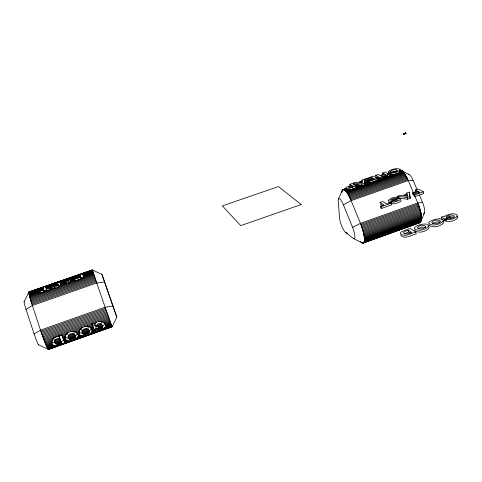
<?xml version="1.0" encoding="UTF-8"?>
<svg xmlns="http://www.w3.org/2000/svg" width="482" height="482" viewBox="0 0 482 482"><rect width="100%" height="100%" fill="white"/><g stroke="black" fill="none" stroke-linecap="round" stroke-linejoin="round"><path stroke-width="0.72" d="M360.391 241.669C369.26 247.712 361.482 225.588 360.434 223.305L417.749 202.916L422.569 202.524A9.423 2.922 70 0 1 423.359 213.948M96.37 281.916L32.017 304.413L29.245 294.731L28.92 292.05L29.438 292.219A17.647 1.332 70.8 0 0 32.017 304.413L32.372 305.498L26.046 309.408L34.089 333.881A10.17 0.85 70.9 0 0 38.855 344.865M364.729 184.817L364.802 180.81L364.404 179.25L361.916 180.117L361.952 180.979L357.728 182.449L355.957 182.19L353.378 183.088L353.782 184.648L362.163 185.715L364.729 184.817L364.332 183.238L364.404 179.25M405.549 132.984L405.663 132.622L405.44 132.851M405.832 133.418L405.639 132.616M405.627 132.502L405.898 133.448L405.555 133.345M362.85 243.133L419.207 222.877C424.672 218.509 419.25 208.429 417.749 202.916M78.283 336.008C77.451 328.465 64.148 330.875 65.191 338.237C67.1 343.762 76.536 339.979 78.283 336.008L80.283 335.291C84.097 337.099 94.104 334.279 91.562 328.814C87.676 322.572 75.56 329.086 80.283 335.291M68.083 336.508C68.649 332.502 75.855 332.652 75.403 337.038C74.192 339.991 67.576 340.997 68.083 336.508L74.246 334.303M429.173 224.66L429.149 225.172C433.029 228.576 440.602 226.329 443.783 222.756L443.783 222.238M405.838 133.363L405.754 133.086M82.085 331.508C82.645 327.507 89.851 327.658 89.321 332.062C88.11 335.008 81.506 336.014 82.085 331.508L88.212 329.314M46.905 291.092L45.76 286.103M94.418 330.242C97.876 332.243 104.034 329.76 105.691 326.206C105.582 320.657 96.352 319.753 94.454 324.717L93.695 323.536L91.905 324.175L93.857 329.381L99.208 327.471L98.774 326.145M44.085 292.074L42.97 287.073L44.495 291.978M414.683 229.884L414.634 230.402C418.346 233.854 426.992 231.728 429.257 227.48L428.48 226.57M51.845 341.364C52.677 336.966 58.232 336.388 61.576 334.99L64.919 342.798C61.901 343.895 50.887 349.414 51.845 341.364L45.477 343.642L40.512 330.14L105.136 307.233L110.691 322.982M403.934 134.068C403.886 133.514 403.796 134.484 403.536 134.117M81.078 328.218L81.217 329.79L82.235 331.098M58.804 286.808L57.954 284.193L51.821 285.296L50.146 284.983L51.423 284.139L92.369 269.908L101.973 274.457L116.825 317.078L112.131 326.73L48.562 349.498L38.693 344.907M97.087 329.284C108.781 331.429 99.238 316.981 95.876 327.139L98.702 326.127L99.208 327.471M73.499 276.463L71.264 278.469L69.89 282.717L67.016 283.723L63.708 281.096L61.178 280.747M58.918 335.635L61.654 342.961C55.117 347.751 51.122 339.057 59.527 338.039L58.828 335.623M403.717 134.255C403.428 134.002 403.759 133.803 403.741 134.062M346.287 189.269L346.492 189.89L347.185 190.125L348.998 190.071L356.903 187.546L356.493 185.974L352.396 183.431L349.908 184.299L350.312 185.853M53.864 337.701L53.743 338.798L54.599 340.425M77.289 333.068L76.59 334.821L74.981 336.4M58.153 282.301C56.448 282.127 54.496 283.151 52.887 283.886C55.032 284.217 57.816 282.289 60.262 282.771C62.473 286.567 53.11 290.285 50.941 286.706L53.665 285.76C54.809 287.037 57.099 285.898 58.105 284.898M91.152 328.115L90.441 329.869L88.821 331.453M104.618 323.308L103.889 325.061L102.262 326.645M416.972 189.378L413.134 180.382L408.266 180.599L407.844 179.629L350.727 199.668C349.384 197.62 345.371 186.016 342.063 190.914A16.466 4.031 70.6 0 1 350.727 199.668L351.143 200.651L343.413 204.874L352.613 227.42A9.538 2.283 70.2 0 1 354.915 236.144A9.538 2.283 70.2 0 1 353.342 238.427L345.486 232.36A9.327 2.181 70.3 0 1 339.533 217.701L338.231 201.259A9.393 2.235 70.6 0 1 339.665 198.723A9.393 2.235 70.6 0 1 343.413 204.874M67.143 283.627L65.775 279.849L67.866 281.193L68.577 283.163L67.902 281.181L69.059 278.71L70.191 281.856M67.305 332.67L67.275 334.761M403.946 134.104L403.717 133.779M424.401 212.966L420.834 221.654L364.139 242.012M405.862 133.502L405.422 132.568M388.697 173.056L388.823 173.954L390.016 173.538M338.388 199.036L342.19 190.517M388.727 201.735L388.643 202.301L389.366 202.717L391.444 202.675M24.124 301.672L28.974 291.935L53.815 283.302M404.537 133.906L404.747 133.484M391.065 172.815L393.535 171.459L396.566 171.206M404.796 134.074L404.808 133.478L404.717 133.996M404.934 133.954L404.717 133.58M66.377 334.147L61.871 335.755M80.41 329.146L73.915 331.459M404.085 233.969L408.646 231.95L410.423 233.113M432.523 223.564C434.619 222.082 437.614 221.316 440.048 222.401M69.733 277.975L70.715 277.433L71.149 278.626M418.045 228.781C420.135 227.311 423.13 226.504 425.552 227.631M404.549 133.556L404.573 133.906M34.089 333.881L40.548 330.248L32.336 305.389M352.613 227.42L360.434 223.305M457.02 216.279L457.9 217.659C455.291 220.955 450.049 222.015 446.019 221.244L445.591 219.406C449.628 220.166 454.863 219.111 457.478 215.822L456.605 214.442L453.809 213.803A6.609 2.223 -12.6 0 0 449.899 214.171L446.031 215.382L444.151 216.773L443.169 216.49L441.325 217.159L441.753 218.979L445.019 220.864L446.41 220.358M415.779 232.047C411.345 233.053 404.434 237.825 400.313 233.631L400.313 233.143A5.923 2.036 -13.5 0 1 401.886 231.565L410.092 228.396L415.779 232.047L416.231 233.897C411.803 234.909 404.874 239.681 400.771 235.463L400.771 234.975M364.458 239.349L421.407 218.912M364.452 239.994L421.352 219.575M364.416 240.59L421.268 220.178M364.35 241.127L421.154 220.726M364.259 241.603L421.003 221.22M363.988 242.368L420.623 222.015M362.548 243.085L420.394 222.316M363.127 243.115L420.135 222.557M408.194 230.119L404.416 231.565L403.398 232.752C405.489 235.27 409.278 233.21 411.755 232.432L408.194 230.119L408.646 231.95M441.325 217.159L444.591 219.027L450.158 217.02L450.586 218.852M445.591 219.406L448.381 218.4C450.393 218.617 453.454 218.292 454.406 216.291L454.297 215.996C451.977 214.104 448.447 215.177 446.169 216.629L446.23 217.509L449.152 216.454L450.158 217.02M45.121 342.774L52.183 340.256M62.226 336.671L65.63 335.454M75.361 331.978L79.657 330.447M89.345 326.989L92.52 325.856M102.919 322.145L109.541 319.783M362.627 229.51L419.93 209.055M93.857 329.381L92.785 326.061L95.454 325.109M55.225 340.159L59.732 338.551L61.654 342.961M62.57 337.539L65.281 336.569M68.48 335.43L73.198 333.743M76.391 332.604L79.301 331.562M82.488 330.423L87.182 328.748M90.357 327.615L92.845 326.73M96.105 325.561L100.762 323.898M103.925 322.771L109.854 320.657M362.922 230.541L420.214 210.08M45.477 343.642L45.826 344.461L51.773 342.334M54.719 341.28L60.063 339.37M62.901 338.358L65.172 337.551M77.15 333.267L79.181 332.544M91.104 328.284L93.153 327.549M95.864 326.585L101.78 324.47M104.654 323.44L110.149 321.482M363.199 231.553L420.467 211.092M45.826 344.461L46.158 345.226L51.869 343.184M54.701 342.172L60.383 340.141M63.22 339.129L65.239 338.406M68.119 337.376L74.831 334.978M77.698 333.954L79.241 333.399M82.103 332.375L88.79 329.989M91.64 328.971L93.448 328.326M98.804 326.41L102.341 325.145M105.184 324.133L110.432 322.253M363.446 232.547L420.69 212.086M46.158 345.226L46.471 345.937L52.11 343.919M54.954 342.901L60.69 340.852M63.522 339.84L65.45 339.153M68.281 338.141L75.258 335.647M78.078 334.635L79.44 334.153M82.259 333.14L89.206 330.658M92.008 329.658L93.725 329.043M99.075 327.127L102.744 325.82M105.54 324.82L110.691 322.976L112.119 326.736L48.327 349.342L46.471 345.937M46.772 346.588L52.466 344.552M55.37 343.515L63.528 340.647M63.805 340.497L65.823 339.78M68.691 338.75L75.403 336.352M78.265 335.327L79.801 334.779M82.651 333.755L89.339 331.369M92.183 330.351L102.865 326.531M105.697 325.513L110.932 323.645M363.675 233.523L420.888 213.056M47.055 347.185L52.942 345.076M55.918 344.009L61.244 342.106M64.07 341.093L66.323 340.292M69.209 339.256L75.403 337.038M83.157 334.267L89.321 332.062M92.189 331.038L102.841 327.224M105.691 326.206L111.155 324.247M47.32 347.709L53.586 345.467M56.984 344.25L61.497 342.636M64.317 341.63L66.986 340.672M70.113 339.557L74.981 337.81M78.096 336.695L80.934 335.683M84.043 334.568L88.893 332.833M91.996 331.724L94.864 330.694M97.804 329.646L102.395 328.001M105.486 326.892L111.354 324.796M363.868 234.469L421.057 214.002M47.561 348.173L54.484 345.696M64.546 342.093L67.866 340.907M77.656 337.4L81.795 335.918M91.538 332.435L95.593 330.983M105.022 327.609L111.535 325.272M47.79 348.57L55.822 345.69M64.751 342.497L69.101 340.937M76.813 338.177L83.012 335.96M90.688 333.207L96.707 331.056M104.16 328.387L111.691 325.687M364.037 235.379L421.196 214.918M47.989 348.896L71.469 340.491M74.788 339.298L85.356 335.514M88.664 334.333L98.955 330.646M102.13 329.507L111.824 326.037M48.17 349.155L111.932 326.314M364.181 236.258L421.298 215.797M112.113 326.651L48.327 349.342M364.296 237.102L421.376 216.641M364.374 237.897L421.419 217.448M364.428 238.644L421.425 218.207M41.645 333.478L106.281 310.522M42.03 334.586L106.661 311.619M42.422 335.689L107.046 312.716M42.82 336.779L107.426 313.794M43.211 337.852L107.799 314.86M361.229 225.347L418.557 204.934M43.609 338.9L108.167 315.903M361.608 226.383L418.936 205.959M43.995 339.918L108.528 316.921M361.97 227.426L419.292 206.995M44.38 340.907L68.854 332.182M70.715 331.52L82.88 327.182M84.73 326.519L96.617 322.283M98.34 321.669L108.878 317.915M362.307 228.474L419.623 208.025M44.754 341.865L53.092 338.888M87.911 326.465L92.183 324.94M94.147 324.241L94.846 323.994M101.503 321.621L109.215 318.867M380.069 202.434L382.75 201.488L386.672 203.91L390.36 202.609L391.264 203.163L391.691 204.856L381.593 208.435L380.708 207.869L380.28 206.175L383.967 204.868L380.069 202.434L380.497 204.109L382.726 205.513M397.813 197.379L397.536 196.264L400.301 195.288L402.325 195.602L406.862 193.999L406.681 193.035L409.357 192.089L410.278 198.271L407.525 199.247L398.686 198.042M415.448 189.938L418.093 189.004L423.329 191.812L423.732 193.505L415.171 196.536L414.207 195.999L413.803 194.312L419.677 192.228L418.472 191.577L413.393 193.372L412.514 192.884L417.581 191.095L415.448 189.938L415.852 191.613M399.307 199.006L398.891 197.325L396.3 198.241L393.77 198.325L390.83 199.735L392.607 199.765L398.295 198.427L400.428 198.602A3.549 1.109 -13.8 0 1 400.488 199.452C397.795 201.295 394.113 202.711 390.848 201.898L391.27 203.591C394.529 204.41 398.216 202.988 400.91 201.151A3.549 1.115 -13.7 0 0 400.843 200.295M406.995 194.716L403.844 195.825L407.242 196.343L406.995 194.716L407.404 196.397M390.848 201.898L393.457 200.976L395.674 200.874L398.005 199.795L396.831 199.578L390.281 201.072L388.944 201.03L388.173 200.355C390.812 197.885 395.3 196.554 398.891 197.325M380.28 206.175L381.166 206.736L391.264 203.163M397.536 196.264L407.109 197.548L409.869 196.572L409.357 192.089M413.803 194.312L414.761 194.842L423.329 191.812M105.516 308.323L40.88 331.248A17.75 1.344 70.9 0 0 48.742 349.197L48.562 349.498M41.259 332.363L105.895 309.42M346.805 192.378L403.669 172.514L407.838 179.629A16.298 4.934 70.5 0 0 399.909 169.821L408.995 174.442M347.233 193.005L404.139 173.122M31.673 303.353L96.008 280.873L92.46 270.095M347.673 193.686L404.615 173.779M348.112 194.415L405.091 174.49M32.372 305.498L96.737 282.976L104.54 281.922M348.552 195.192L405.561 175.243M348.998 196.017L406.031 176.05M349.438 196.879L406.495 176.888M349.872 197.777L406.953 177.774M350.306 198.711L407.404 178.683M351.143 200.651L408.266 180.599M31.565 291.483L42.199 287.784M50.001 285.079L53.544 283.844M62.051 280.886L76.945 275.716M86.157 272.511L88.29 271.77M28.884 292.472L42.868 287.615M45.676 286.639L50.206 285.061M53.195 284.043L62.738 280.711M71.939 277.512L79.916 274.74L79.855 274.258L81.422 278.897M81.307 279.108L80.199 275.776L80.645 277.24L74.511 279.373L74.993 280.946L83.928 277.831L82.687 273.776L92.484 270.372M65.775 279.849L69.059 278.71M28.908 292.791L42.904 287.923M45.712 286.947L50.574 285.26M55.906 283.404L63.214 280.867M65.95 279.915L68.926 278.879M71.589 277.957L79.916 274.74M82.765 274.071L92.574 270.667M28.95 293.177L42.964 288.302M45.778 287.326L51.61 285.302M59.015 282.729L63.708 281.096M66.414 280.156L68.625 279.385M71.264 278.469L74.794 277.24L74.704 276.873L75.15 278.108M82.868 274.433L92.683 271.023M29.022 293.628L43.055 288.754M45.868 287.772L54.508 284.772M60.262 282.771L64.233 281.392M66.908 280.458L68.342 279.958M70.956 279.048L80.217 275.831L74.897 277.62L74.794 277.24M82.994 274.867L92.821 271.45M29.125 294.147L43.163 289.266M45.983 288.284L57.768 284.187M60.744 283.151L64.775 281.747M67.42 280.831L68.089 280.596M70.685 279.693L80.361 276.325M83.145 275.361L92.984 271.938M29.245 294.731L43.302 289.839M46.121 288.857L51.14 287.109M53.99 286.121L58.141 284.675M60.883 283.723L65.335 282.175M70.432 280.397L80.53 276.885M83.32 275.915L93.165 272.493M46.212 289.224L50.056 287.887L50.489 289.477L39.958 293.146L39.542 291.544L43.392 290.206M29.39 295.37L39.608 291.815M50.122 288.158L51.652 287.621M56.165 286.055L56.743 285.85M60.726 284.464L65.914 282.663M70.215 281.163L74.59 279.638M83.513 276.535L93.369 273.107M44.302 290.67L46.393 289.941M81.139 277.843L83.892 276.885L82.615 273.3L82.687 273.776M364.892 179.081L373.43 176.111L377.755 178.557L378.147 180.129L369.658 183.094L368.869 182.63L368.465 181.057L374.454 178.973L373.532 178.442L368.049 180.352L367.32 179.925L372.797 178.021L371.749 177.418L365.669 179.533L364.892 179.081L365.29 180.636L366.067 181.093L367.417 180.623M375.599 175.358L378.063 174.496L379.937 175.538L384.491 173.954L382.594 172.918L385.052 172.062L389.504 174.46L389.89 176.032L387.408 176.9L385.696 175.96L385.305 174.4L380.744 175.984L382.437 176.924L382.829 178.497L380.34 179.364L375.99 176.912L375.599 175.358L379.949 177.792L380.34 179.364M29.565 296.069L39.789 292.508M50.315 288.845L52.725 288.007M60.045 285.458L66.504 283.211M70.029 281.982L74.8 280.319M83.729 277.21L93.592 273.782M29.757 296.828L55.496 287.862M57.834 287.043L93.833 274.505M361.988 181.612L359.054 182.636L362.012 183.064L361.988 181.612L362.253 182.654M399.747 170.586L400.283 171.58C397.764 174.056 393.637 175.038 390.161 174.592L389.775 173.026C393.252 173.466 397.379 172.484 399.897 170.013L399.367 169.019L397.204 168.628A5.507 1.579 -13.9 0 0 394.017 169.013L389.769 170.441L388.167 171.821L388.438 172.393L390.824 171.562L391.077 172.604M29.968 297.629L94.098 275.288M352.053 185.642L348.384 187.209L349.679 187.558L353.276 186.407L352.053 185.642L352.463 187.209M389.775 173.026L395.421 171.755L397.373 170.447L396.186 169.646L393.89 169.73L391.42 170.538L390.824 171.562M30.209 298.485L94.382 276.12M342.732 189.709L346.48 188.342M364.35 182.13L368.296 180.738M375.623 178.201L377.888 177.454M387.6 174.026L389.01 173.532M390.824 172.887L396.758 170.833M343.491 189.492L346.311 188.504M354.776 185.558L356.891 184.817M364.645 182.118L368.176 180.889M375.93 178.183L377.34 177.689M387.92 174.002L390.034 173.267M391.444 172.773L396.385 171.05M342.527 189.914L346.612 188.564M355.083 185.612L357.204 184.877M364.97 182.166L367.814 181.099M376.243 178.159L377.647 177.671M387.48 174.243L390.378 173.309M391.697 172.773L396.734 171.092M342.347 190.185L345.901 188.944M365.796 182.009L367.929 181.268M393.511 172.345L395.644 171.604M344.112 189.679L346.227 188.938M355.415 185.739L358.24 184.751M364.603 182.533L368.134 181.304M376.611 178.346L378.027 177.852M388.625 174.159L390.04 173.665M393.571 172.429L397.102 171.2M30.462 299.388L94.677 276.993M344.449 189.872L346.57 189.131M355.764 185.925L358.596 184.937M364.958 182.72L368.495 181.485M376.984 178.527L378.4 178.033M383.347 176.31L385.467 175.569M389.004 174.333L390.42 173.839M399.614 170.634L401.03 170.14L403.669 172.514M344.805 190.131L346.932 189.39M359.674 184.949L349.396 188.342L346.076 188.323L345.877 187.703L346.474 187.143L351.36 185.208L349.908 184.299M353.378 183.088L361.759 184.136L364.332 183.238M364.627 183.22L368.875 181.738M368.465 181.057L369.26 181.521L378.786 178.28M379.949 177.792L385.865 175.81M385.305 174.4L387.016 175.328L390.113 174.327M400.024 170.875L401.44 170.381M382.443 177.099L385.696 175.96M390.161 174.592L391.36 174.177M345.178 190.456L347.305 189.715M356.517 186.504L360.06 185.269M364.308 183.781L369.272 182.051M377.774 179.087L379.189 178.593M382.732 177.358L386.275 176.123M389.107 175.129L391.233 174.388M399.735 171.423L401.861 170.682M30.74 300.328L94.99 277.909M345.57 190.848L349.113 189.607M356.204 187.137L361.169 185.401M364.717 184.166L369.676 182.431M377.478 179.708L380.316 178.72M382.443 177.978L387.408 176.243M389.534 175.502L393.083 174.267M399.464 172.038L402.301 171.05M345.968 191.3L402.747 171.478M31.035 301.304L95.316 278.867M346.383 191.812L403.205 171.966M31.348 302.316L95.659 279.855M28.92 292.05L92.405 269.968M29.288 292.044L91.749 270.342M28.89 292.225L42.856 287.374M45.657 286.398L50.2 284.82M52.887 283.886L62.292 280.62M72.312 277.138L79.861 274.511M82.633 273.553L92.417 270.155M405.434 132.707L405.898 133.448M449.429 217.165L451.887 216.828L454.122 217.322M116.819 317.078L112.896 305.925L105.172 307.335L96.701 282.874M439.789 218.852L442.536 219.509L443.356 220.913C440.162 224.473 432.601 226.727 428.709 223.335L428.739 222.829C430.227 220.455 433.396 219.949 435.897 219.208A6.609 2.241 -12.9 0 1 439.789 218.852M55.165 343.015L53.189 342.612L51.694 341.473M68.474 338.292L66.402 337.762L64.925 336.581M82.356 333.333L80.307 332.797L78.861 331.604M345.486 232.36L347.48 233.36M353.342 238.427L361.542 242.548M442.964 221.346L443.512 221.768M87.158 326.049L88.146 327.314L88.351 328.393M100.684 321.223L101.648 322.5L101.835 323.573M73.65 331.381L74.463 333.351M61.696 334.508L62.817 337.129M419.328 194.915L422.569 202.524M408.218 180.491L413.442 192.77M414.875 196.15L417.798 203.024M351.095 200.542L360.476 223.413M59.527 338.039L59.732 338.551M91.839 323.603L92.785 326.061M39.542 291.544L40.235 293.411M53.665 285.76L54.665 288.477M50.056 287.887L50.743 289.754M57.954 284.193L58.708 286.248M66.504 283.868L64.974 279.644L64.347 279.65L64.931 282.139M74.511 279.373L75.18 281.241M69.697 278L70.715 280.813M79.982 275.011L81.338 278.789M112.896 305.925L101.973 274.469M96.008 280.867L96.737 282.976M94.815 323.862L95.876 327.139M94.002 323.326L94.454 324.717M64.22 340.4L64.745 342.202M361.916 180.117L362.181 181.154M361.759 184.136L362.163 185.715M369.26 181.521L369.658 183.094M368.049 180.352L368.447 181.919L367.718 181.491L367.32 179.925M365.669 179.533L366.067 181.093M381.166 206.736L381.593 208.435M373.532 178.442L373.797 179.485M371.749 177.418L372.008 178.46M382.594 172.918L382.979 174.478M388.438 172.393L388.823 173.954M387.016 175.328L387.408 176.9M406.681 193.035L407.091 194.71M407.109 197.548L407.525 199.247M409.869 196.572L410.278 198.271M414.761 194.842L415.171 196.536M413.393 193.372L413.797 195.059L412.917 194.571L412.514 192.884M418.472 191.577L418.876 193.264M403.476 133.906L403.579 134.339M444.591 219.027L445.019 220.864M26.046 309.408A10.11 0.837 70.8 0 1 24.347 301.648M361.898 242.795A16.647 4.091 70.2 0 0 360.837 224.317L418.165 203.916A16.484 5.007 70.1 0 1 419.207 222.883M408.549 174.279A9.279 2.868 70.5 0 1 413.134 180.382M428.817 225.636C426.534 229.872 417.912 231.999 414.189 228.564C414.996 225.648 418.991 225.239 421.473 224.395A6.609 2.259 -13.1 0 1 425.341 224.052L427.311 224.395L428.817 225.636M341.895 191.878L341.852 192.445A16.466 4.031 70.6 0 1 341.967 191.366L341.895 191.878M440.289 221.377C438.722 223.787 434.149 224.576 431.86 222.66L431.782 222.371C433.396 220.003 437.885 219.196 440.193 221.081L440.289 221.377M425.745 226.618C424.166 229.01 419.593 229.878 417.34 227.89L417.267 227.594C418.894 225.245 423.383 224.365 425.66 226.317L425.745 226.618M301.178 204.561L240.735 225.636L222.383 205.886L278.512 186.57L301.178 204.561"/></g></svg>
